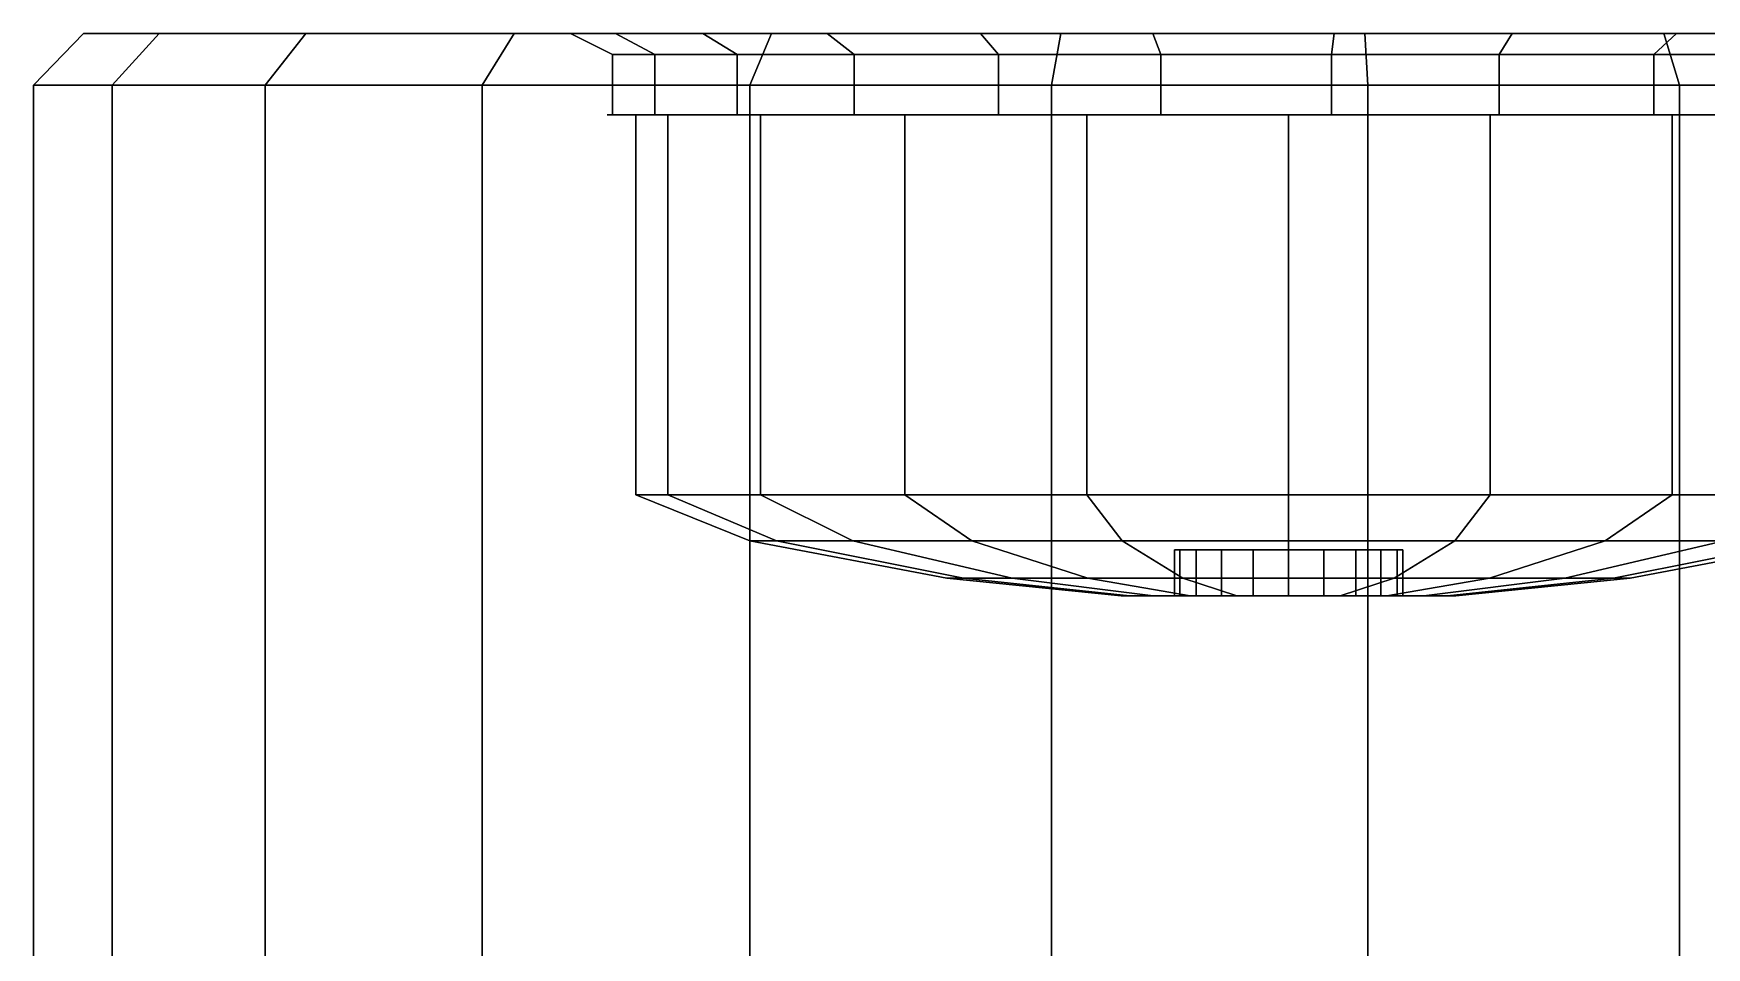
# Model space of a CAD drawing. Extents: x -11 to 118, y -54 to 30.
# Drawn here: x 7.72 to 14.93, y 26.29 to 30.22 of the extents above; entities that cross this region are included whole.
import ezdxf

# ---------------------------------------------------------------- set-up
doc = ezdxf.new("R2010")
doc.units = 0
doc.header["$MEASUREMENT"] = 0
doc.layers.add('CAR1', color=7, linetype='CONTINUOUS')
doc.layers.add('TIRES', color=19, linetype='CONTINUOUS')

msp = doc.modelspace()

# ---------------------------------------------------------------- linework, layer by layer
at = {"layer": 'CAR1', "color": 7, "linetype": 'Continuous'}
for points in [[(10.2129, 30.1326, 4.6321), (10.2129, 29.8726, 4.6321), (10.3959, 29.8726, 3.9195), (10.3959, 30.1326, 3.9195)], [(10.2129, 30.1326, 5.3679), (10.2129, 29.8726, 5.3679), (10.2129, 29.8726, 4.6321), (10.2129, 30.1326, 4.6321)], [(10.3959, 30.1326, 6.0805), (10.3959, 29.8726, 6.0805), (10.2129, 29.8726, 5.3679), (10.2129, 30.1326, 5.3679)], [(10.3959, 30.1326, 3.9195), (10.3959, 29.8726, 3.9195), (10.7503, 29.8726, 3.2747), (10.7503, 30.1326, 3.2747)], [(10.7503, 30.1326, 6.7253), (10.7503, 29.8726, 6.7253), (10.3959, 29.8726, 6.0805), (10.3959, 30.1326, 6.0805)], [(10.7503, 30.1326, 3.2747), (10.7503, 29.8726, 3.2747), (11.254, 29.8726, 2.7383), (11.254, 30.1326, 2.7383)], [(11.254, 30.1326, 7.2617), (11.254, 29.8726, 7.2617), (10.7503, 29.8726, 6.7253), (10.7503, 30.1326, 6.7253)], [(11.254, 30.1326, 2.7383), (11.254, 29.8726, 2.7383), (11.8752, 29.8726, 2.3441), (11.8752, 30.1326, 2.3441)], [(11.8752, 30.1326, 7.6559), (11.8752, 29.8726, 7.6559), (11.254, 29.8726, 7.2617), (11.254, 30.1326, 7.2617)], [(11.8752, 30.1326, 2.3441), (11.8752, 29.8726, 2.3441), (12.575, 29.8726, 2.1167), (12.575, 30.1326, 2.1167)], [(12.575, 30.1326, 7.8833), (12.575, 29.8726, 7.8833), (11.8752, 29.8726, 7.6559), (11.8752, 30.1326, 7.6559)], [(12.575, 30.1326, 2.1167), (12.575, 29.8726, 2.1167), (13.3093, 29.8726, 2.0705), (13.3093, 30.1326, 2.0705)], [(13.3093, 30.1326, 7.9295), (13.3093, 29.8726, 7.9295), (12.575, 29.8726, 7.8833), (12.575, 30.1326, 7.8833)], [(13.3093, 30.1326, 2.0705), (13.3093, 29.8726, 2.0705), (14.032, 29.8726, 2.2084), (14.032, 30.1326, 2.2084)], [(14.032, 30.1326, 7.7916), (14.032, 29.8726, 7.7916), (13.3093, 29.8726, 7.9295), (13.3093, 30.1326, 7.9295)], [(14.032, 30.1326, 2.2084), (14.032, 29.8726, 2.2084), (14.6978, 29.8726, 2.5217), (14.6978, 30.1326, 2.5217)], [(14.6978, 30.1326, 7.4783), (14.6978, 29.8726, 7.4783), (14.032, 29.8726, 7.7916), (14.032, 30.1326, 7.7916)], [(14.6978, 30.1326, 2.5217), (14.6978, 29.8726, 2.5217), (15.2647, 29.8726, 2.9907), (15.2647, 30.1326, 2.9907)], [(15.2647, 30.1326, 7.0093), (15.2647, 29.8726, 7.0093), (14.6978, 29.8726, 7.4783), (14.6978, 30.1326, 7.4783)], [(10.3137, 29.8726, 5), (10.1897, 29.8726, 5), (10.3334, 29.8726, 4.093), (10.4513, 29.8726, 4.1312)], [(10.4513, 29.8726, 5.8688), (10.3334, 29.8726, 5.907), (10.1897, 29.8726, 5), (10.3137, 29.8726, 5)], [(10.3137, 28.2364, 5), (10.3137, 29.8726, 5), (10.4513, 29.8726, 4.1312), (10.4513, 28.2364, 4.1312)], [(10.4513, 28.2364, 5.8688), (10.4513, 29.8726, 5.8688), (10.3137, 29.8726, 5), (10.3137, 28.2364, 5)], [(10.4513, 29.8726, 4.1312), (10.3334, 29.8726, 4.093), (10.7503, 29.8726, 3.2747), (10.8506, 29.8726, 3.3475)], [(10.8506, 29.8726, 6.6525), (10.7503, 29.8726, 6.7253), (10.3334, 29.8726, 5.907), (10.4513, 29.8726, 5.8688)], [(10.4513, 28.2364, 4.1312), (10.4513, 29.8726, 4.1312), (10.8506, 29.8726, 3.3475), (10.8506, 28.2364, 3.3475)], [(10.8506, 28.2364, 6.6525), (10.8506, 29.8726, 6.6525), (10.4513, 29.8726, 5.8688), (10.4513, 28.2364, 5.8688)], [(10.8506, 29.8726, 3.3475), (10.7503, 29.8726, 3.2747), (11.3997, 29.8726, 2.6253), (11.4725, 29.8726, 2.7256)], [(11.4725, 29.8726, 7.2744), (11.3997, 29.8726, 7.3747), (10.7503, 29.8726, 6.7253), (10.8506, 29.8726, 6.6525)], [(10.8506, 28.2364, 3.3475), (10.8506, 29.8726, 3.3475), (11.4725, 29.8726, 2.7256), (11.4725, 28.2364, 2.7256)], [(11.4725, 28.2364, 7.2744), (11.4725, 29.8726, 7.2744), (10.8506, 29.8726, 6.6525), (10.8506, 28.2364, 6.6525)], [(11.4725, 29.8726, 2.7256), (11.3997, 29.8726, 2.6253), (12.218, 29.8726, 2.2084), (12.2562, 29.8726, 2.3263)], [(12.2562, 29.8726, 7.6737), (12.218, 29.8726, 7.7916), (11.3997, 29.8726, 7.3747), (11.4725, 29.8726, 7.2744)], [(11.4725, 28.2364, 2.7256), (11.4725, 29.8726, 2.7256), (12.2562, 29.8726, 2.3263), (12.2562, 28.2364, 2.3263)], [(12.2562, 28.2364, 7.6737), (12.2562, 29.8726, 7.6737), (11.4725, 29.8726, 7.2744), (11.4725, 28.2364, 7.2744)], [(12.2562, 29.8726, 2.3263), (12.218, 29.8726, 2.2084), (13.125, 29.8726, 2.0647), (13.125, 29.8726, 2.1887)], [(13.125, 29.8726, 7.8113), (13.125, 29.8726, 7.9353), (12.218, 29.8726, 7.7916), (12.2562, 29.8726, 7.6737)], [(12.2562, 28.2364, 2.3263), (12.2562, 29.8726, 2.3263), (13.125, 29.8726, 2.1887), (13.125, 28.2364, 2.1887)], [(13.125, 28.2364, 7.8113), (13.125, 29.8726, 7.8113), (12.2562, 29.8726, 7.6737), (12.2562, 28.2364, 7.6737)], [(13.125, 28.2364, 2.1887), (13.125, 29.8726, 2.1887), (13.9938, 29.8726, 2.3263), (13.9938, 28.2364, 2.3263)], [(13.125, 29.8726, 2.1887), (13.125, 29.8726, 2.0647), (14.032, 29.8726, 2.2084), (13.9938, 29.8726, 2.3263)], [(13.9938, 28.2364, 7.6737), (13.9938, 29.8726, 7.6737), (13.125, 29.8726, 7.8113), (13.125, 28.2364, 7.8113)], [(13.9938, 29.8726, 7.6737), (14.032, 29.8726, 7.7916), (13.125, 29.8726, 7.9353), (13.125, 29.8726, 7.8113)], [(13.9938, 28.2364, 2.3263), (13.9938, 29.8726, 2.3263), (14.7775, 29.8726, 2.7256), (14.7775, 28.2364, 2.7256)], [(13.9938, 29.8726, 2.3263), (14.032, 29.8726, 2.2084), (14.8503, 29.8726, 2.6253), (14.7775, 29.8726, 2.7256)], [(14.7775, 28.2364, 7.2744), (14.7775, 29.8726, 7.2744), (13.9938, 29.8726, 7.6737), (13.9938, 28.2364, 7.6737)], [(14.7775, 29.8726, 7.2744), (14.8503, 29.8726, 7.3747), (14.032, 29.8726, 7.7916), (13.9938, 29.8726, 7.6737)], [(14.7775, 28.2364, 2.7256), (14.7775, 29.8726, 2.7256), (15.3994, 29.8726, 3.3475), (15.3994, 28.2364, 3.3475)], [(14.7775, 29.8726, 2.7256), (14.8503, 29.8726, 2.6253), (15.4997, 29.8726, 3.2747), (15.3994, 29.8726, 3.3475)], [(15.3994, 28.2364, 6.6525), (15.3994, 29.8726, 6.6525), (14.7775, 29.8726, 7.2744), (14.7775, 28.2364, 7.2744)], [(15.3994, 29.8726, 6.6525), (15.4997, 29.8726, 6.7253), (14.8503, 29.8726, 7.3747), (14.7775, 29.8726, 7.2744)], [(10.8054, 28.0378, 5), (10.3137, 28.2364, 5), (10.4513, 28.2364, 4.1312), (10.919, 28.0378, 4.2832)], [(10.919, 28.0378, 5.7168), (10.4513, 28.2364, 5.8688), (10.3137, 28.2364, 5), (10.8054, 28.0378, 5)], [(10.919, 28.0378, 4.2832), (10.4513, 28.2364, 4.1312), (10.8506, 28.2364, 3.3475), (11.2484, 28.0378, 3.6366)], [(11.2484, 28.0378, 6.3634), (10.8506, 28.2364, 6.6525), (10.4513, 28.2364, 5.8688), (10.919, 28.0378, 5.7168)], [(11.2484, 28.0378, 3.6366), (10.8506, 28.2364, 3.3475), (11.4725, 28.2364, 2.7256), (11.7616, 28.0378, 3.1234)], [(11.7616, 28.0378, 6.8766), (11.4725, 28.2364, 7.2744), (10.8506, 28.2364, 6.6525), (11.2484, 28.0378, 6.3634)], [(11.7616, 28.0378, 3.1234), (11.4725, 28.2364, 2.7256), (12.2562, 28.2364, 2.3263), (12.4082, 28.0378, 2.794)], [(12.4082, 28.0378, 7.206), (12.2562, 28.2364, 7.6737), (11.4725, 28.2364, 7.2744), (11.7616, 28.0378, 6.8766)], [(12.4082, 28.0378, 2.794), (12.2562, 28.2364, 2.3263), (13.125, 28.2364, 2.1887), (13.125, 28.0378, 2.6804)], [(13.125, 28.0378, 7.3196), (13.125, 28.2364, 7.8113), (12.2562, 28.2364, 7.6737), (12.4082, 28.0378, 7.206)], [(13.125, 28.0378, 2.6804), (13.125, 28.2364, 2.1887), (13.9938, 28.2364, 2.3263), (13.8418, 28.0378, 2.794)], [(13.8418, 28.0378, 7.206), (13.9938, 28.2364, 7.6737), (13.125, 28.2364, 7.8113), (13.125, 28.0378, 7.3196)], [(13.8418, 28.0378, 2.794), (13.9938, 28.2364, 2.3263), (14.7775, 28.2364, 2.7256), (14.4884, 28.0378, 3.1234)], [(14.4884, 28.0378, 6.8766), (14.7775, 28.2364, 7.2744), (13.9938, 28.2364, 7.6737), (13.8418, 28.0378, 7.206)], [(14.4884, 28.0378, 3.1234), (14.7775, 28.2364, 2.7256), (15.3994, 28.2364, 3.3475), (15.0016, 28.0378, 3.6366)], [(15.0016, 28.0378, 6.3634), (15.3994, 28.2364, 6.6525), (14.7775, 28.2364, 7.2744), (14.4884, 28.0378, 6.8766)], [(11.6535, 27.8771, 5), (10.8054, 28.0378, 5), (10.919, 28.0378, 4.2832), (11.7255, 27.8771, 4.5453)], [(11.7255, 27.8771, 5.4547), (10.919, 28.0378, 5.7168), (10.8054, 28.0378, 5), (11.6535, 27.8771, 5)], [(11.7255, 27.8771, 4.5453), (10.919, 28.0378, 4.2832), (11.2484, 28.0378, 3.6366), (11.9345, 27.8771, 4.1351)], [(11.9345, 27.8771, 5.8649), (11.2484, 28.0378, 6.3634), (10.919, 28.0378, 5.7168), (11.7255, 27.8771, 5.4547)], [(11.9345, 27.8771, 4.1351), (11.2484, 28.0378, 3.6366), (11.7616, 28.0378, 3.1234), (12.2601, 27.8771, 3.8095)], [(12.2601, 27.8771, 6.1905), (11.7616, 28.0378, 6.8766), (11.2484, 28.0378, 6.3634), (11.9345, 27.8771, 5.8649)], [(12.2601, 27.8771, 3.8095), (11.7616, 28.0378, 3.1234), (12.4082, 28.0378, 2.794), (12.6703, 27.8771, 3.6005)], [(12.6703, 27.8771, 6.3995), (12.4082, 28.0378, 7.206), (11.7616, 28.0378, 6.8766), (12.2601, 27.8771, 6.1905)], [(12.6703, 27.8771, 3.6005), (12.4082, 28.0378, 2.794), (13.125, 28.0378, 2.6804), (13.125, 27.8771, 3.5285)], [(13.125, 27.8771, 6.4715), (13.125, 28.0378, 7.3196), (12.4082, 28.0378, 7.206), (12.6703, 27.8771, 6.3995)], [(13.125, 27.8771, 3.5285), (13.125, 28.0378, 2.6804), (13.8418, 28.0378, 2.794), (13.5797, 27.8771, 3.6005)], [(13.5797, 27.8771, 6.3995), (13.8418, 28.0378, 7.206), (13.125, 28.0378, 7.3196), (13.125, 27.8771, 6.4715)], [(13.5797, 27.8771, 3.6005), (13.8418, 28.0378, 2.794), (14.4884, 28.0378, 3.1234), (13.9899, 27.8771, 3.8095)], [(13.9899, 27.8771, 6.1905), (14.4884, 28.0378, 6.8766), (13.8418, 28.0378, 7.206), (13.5797, 27.8771, 6.3995)], [(13.9899, 27.8771, 3.8095), (14.4884, 28.0378, 3.1234), (15.0016, 28.0378, 3.6366), (14.3155, 27.8771, 4.1351)], [(14.3155, 27.8771, 5.8649), (15.0016, 28.0378, 6.3634), (14.4884, 28.0378, 6.8766), (13.9899, 27.8771, 6.1905)], [(14.3155, 27.8771, 4.1351), (15.0016, 28.0378, 3.6366), (15.331, 28.0378, 4.2832), (14.5245, 27.8771, 4.5453)], [(14.5245, 27.8771, 5.4547), (15.331, 28.0378, 5.7168), (15.0016, 28.0378, 6.3634), (14.3155, 27.8771, 5.8649)], [(14.5245, 27.8771, 4.5453), (15.331, 28.0378, 4.2832), (15.4446, 28.0378, 5), (14.5965, 27.8771, 5)], [(14.5965, 27.8771, 5), (15.4446, 28.0378, 5), (15.331, 28.0378, 5.7168), (14.5245, 27.8771, 5.4547)], [(12.4047, 27.8014, 5), (11.6535, 27.8771, 5), (11.7255, 27.8771, 4.5453), (12.44, 27.8014, 4.7774)], [(12.44, 27.8014, 5.2226), (11.7255, 27.8771, 5.4547), (11.6535, 27.8771, 5), (12.4047, 27.8014, 5)], [(12.44, 27.8014, 4.7774), (11.7255, 27.8771, 4.5453), (11.9345, 27.8771, 4.1351), (12.5423, 27.8014, 4.5766)], [(12.5423, 27.8014, 5.4234), (11.9345, 27.8771, 5.8649), (11.7255, 27.8771, 5.4547), (12.44, 27.8014, 5.2226)], [(12.5423, 27.8014, 4.5766), (11.9345, 27.8771, 4.1351), (12.2601, 27.8771, 3.8095), (12.7016, 27.8014, 4.4173)], [(12.7016, 27.8014, 5.5827), (12.2601, 27.8771, 6.1905), (11.9345, 27.8771, 5.8649), (12.5423, 27.8014, 5.4234)], [(12.7016, 27.8014, 4.4173), (12.2601, 27.8771, 3.8095), (12.6703, 27.8771, 3.6005), (12.9024, 27.8014, 4.315)], [(12.9024, 27.8014, 5.685), (12.6703, 27.8771, 6.3995), (12.2601, 27.8771, 6.1905), (12.7016, 27.8014, 5.5827)], [(12.9024, 27.8014, 4.315), (12.6703, 27.8771, 3.6005), (13.125, 27.8771, 3.5285), (13.125, 27.8014, 4.2797)], [(13.125, 27.8014, 5.7203), (13.125, 27.8771, 6.4715), (12.6703, 27.8771, 6.3995), (12.9024, 27.8014, 5.685)], [(13.125, 27.8014, 4.2797), (13.125, 27.8771, 3.5285), (13.5797, 27.8771, 3.6005), (13.3476, 27.8014, 4.315)], [(13.3476, 27.8014, 5.685), (13.5797, 27.8771, 6.3995), (13.125, 27.8771, 6.4715), (13.125, 27.8014, 5.7203)], [(13.3476, 27.8014, 4.315), (13.5797, 27.8771, 3.6005), (13.9899, 27.8771, 3.8095), (13.5484, 27.8014, 4.4173)], [(13.5484, 27.8014, 5.5827), (13.9899, 27.8771, 6.1905), (13.5797, 27.8771, 6.3995), (13.3476, 27.8014, 5.685)], [(13.5484, 27.8014, 4.4173), (13.9899, 27.8771, 3.8095), (14.3155, 27.8771, 4.1351), (13.7077, 27.8014, 4.5766)], [(13.7077, 27.8014, 5.4234), (14.3155, 27.8771, 5.8649), (13.9899, 27.8771, 6.1905), (13.5484, 27.8014, 5.5827)], [(13.7077, 27.8014, 4.5766), (14.3155, 27.8771, 4.1351), (14.5245, 27.8771, 4.5453), (13.81, 27.8014, 4.7774)], [(13.81, 27.8014, 5.2226), (14.5245, 27.8771, 5.4547), (14.3155, 27.8771, 5.8649), (13.7077, 27.8014, 5.4234)], [(13.81, 27.8014, 4.7774), (14.5245, 27.8771, 4.5453), (14.5965, 27.8771, 5), (13.8453, 27.8014, 5)], [(13.8453, 27.8014, 5), (14.5965, 27.8771, 5), (14.5245, 27.8771, 5.4547), (13.81, 27.8014, 5.2226)]]:
    msp.add_3dface(points, dxfattribs=at)
at = {"layer": 'CAR1', "color": 197, "linetype": 'Continuous'}
for points in [[(13.125, 28, 5), (12.6332, 28, 5), (12.6573, 28, 4.848), (13.125, 28, 5)], [(12.6332, 28, 5), (12.6332, 27.8014, 5), (12.6573, 27.8014, 4.848), (12.6573, 28, 4.848)], [(13.125, 28, 5), (12.6573, 28, 5.152), (12.6332, 28, 5), (13.125, 28, 5)], [(12.6573, 28, 5.152), (12.6573, 27.8014, 5.152), (12.6332, 27.8014, 5), (12.6332, 28, 5)], [(13.125, 28, 5), (12.6573, 28, 4.848), (12.7271, 28, 4.7109), (13.125, 28, 5)], [(12.6573, 28, 4.848), (12.6573, 27.8014, 4.848), (12.7271, 27.8014, 4.7109), (12.7271, 28, 4.7109)], [(13.125, 28, 5), (12.7271, 28, 5.2891), (12.6573, 28, 5.152), (13.125, 28, 5)], [(12.7271, 28, 5.2891), (12.7271, 27.8014, 5.2891), (12.6573, 27.8014, 5.152), (12.6573, 28, 5.152)], [(13.125, 28, 5), (12.7271, 28, 4.7109), (12.8359, 28, 4.6021), (13.125, 28, 5)], [(12.7271, 28, 4.7109), (12.7271, 27.8014, 4.7109), (12.8359, 27.8014, 4.6021), (12.8359, 28, 4.6021)], [(13.125, 28, 5), (12.8359, 28, 5.3979), (12.7271, 28, 5.2891), (13.125, 28, 5)], [(12.8359, 28, 5.3979), (12.8359, 27.8014, 5.3979), (12.7271, 27.8014, 5.2891), (12.7271, 28, 5.2891)], [(13.125, 28, 5), (12.8359, 28, 4.6021), (12.973, 28, 4.5323), (13.125, 28, 5)], [(12.8359, 28, 4.6021), (12.8359, 27.8014, 4.6021), (12.973, 27.8014, 4.5323), (12.973, 28, 4.5323)], [(13.125, 28, 5), (12.973, 28, 5.4677), (12.8359, 28, 5.3979), (13.125, 28, 5)], [(12.973, 28, 5.4677), (12.973, 27.8014, 5.4677), (12.8359, 27.8014, 5.3979), (12.8359, 28, 5.3979)], [(13.125, 28, 5), (12.973, 28, 4.5323), (13.125, 28, 4.5082), (13.125, 28, 5)], [(12.973, 28, 4.5323), (12.973, 27.8014, 4.5323), (13.125, 27.8014, 4.5082), (13.125, 28, 4.5082)], [(13.125, 28, 5), (13.125, 28, 5.4918), (12.973, 28, 5.4677), (13.125, 28, 5)], [(13.125, 28, 5.4918), (13.125, 27.8014, 5.4918), (12.973, 27.8014, 5.4677), (12.973, 28, 5.4677)], [(13.125, 28, 5), (13.5927, 28, 4.848), (13.6168, 28, 5), (13.125, 28, 5)], [(13.125, 28, 5), (13.5229, 28, 4.7109), (13.5927, 28, 4.848), (13.125, 28, 5)], [(13.125, 28, 5), (13.4141, 28, 4.6021), (13.5229, 28, 4.7109), (13.125, 28, 5)], [(13.125, 28, 5), (13.277, 28, 4.5323), (13.4141, 28, 4.6021), (13.125, 28, 5)], [(13.125, 28, 5), (13.125, 28, 4.5082), (13.277, 28, 4.5323), (13.125, 28, 5)], [(13.125, 28, 4.5082), (13.125, 27.8014, 4.5082), (13.277, 27.8014, 4.5323), (13.277, 28, 4.5323)], [(13.125, 28, 5), (13.277, 28, 5.4677), (13.125, 28, 5.4918), (13.125, 28, 5)], [(13.277, 28, 5.4677), (13.277, 27.8014, 5.4677), (13.125, 27.8014, 5.4918), (13.125, 28, 5.4918)], [(13.125, 28, 5), (13.4141, 28, 5.3979), (13.277, 28, 5.4677), (13.125, 28, 5)], [(13.125, 28, 5), (13.5229, 28, 5.2891), (13.4141, 28, 5.3979), (13.125, 28, 5)], [(13.125, 28, 5), (13.5927, 28, 5.152), (13.5229, 28, 5.2891), (13.125, 28, 5)], [(13.125, 28, 5), (13.6168, 28, 5), (13.5927, 28, 5.152), (13.125, 28, 5)], [(13.277, 28, 4.5323), (13.277, 27.8014, 4.5323), (13.4141, 27.8014, 4.6021), (13.4141, 28, 4.6021)], [(13.4141, 28, 5.3979), (13.4141, 27.8014, 5.3979), (13.277, 27.8014, 5.4677), (13.277, 28, 5.4677)], [(13.4141, 28, 4.6021), (13.4141, 27.8014, 4.6021), (13.5229, 27.8014, 4.7109), (13.5229, 28, 4.7109)], [(13.5229, 28, 5.2891), (13.5229, 27.8014, 5.2891), (13.4141, 27.8014, 5.3979), (13.4141, 28, 5.3979)], [(13.5229, 28, 4.7109), (13.5229, 27.8014, 4.7109), (13.5927, 27.8014, 4.848), (13.5927, 28, 4.848)], [(13.5927, 28, 5.152), (13.5927, 27.8014, 5.152), (13.5229, 27.8014, 5.2891), (13.5229, 28, 5.2891)], [(13.5927, 28, 4.848), (13.5927, 27.8014, 4.848), (13.6168, 27.8014, 5), (13.6168, 28, 5)], [(13.6168, 28, 5), (13.6168, 27.8014, 5), (13.5927, 27.8014, 5.152), (13.5927, 28, 5.152)], [(12.6332, 27.8014, 5), (12.4047, 27.8014, 5), (12.44, 27.8014, 4.7774), (12.6573, 27.8014, 4.848)], [(12.6573, 27.8014, 5.152), (12.44, 27.8014, 5.2226), (12.4047, 27.8014, 5), (12.6332, 27.8014, 5)], [(12.6573, 27.8014, 4.848), (12.44, 27.8014, 4.7774), (12.5423, 27.8014, 4.5766), (12.7271, 27.8014, 4.7109)], [(12.7271, 27.8014, 5.2891), (12.5423, 27.8014, 5.4234), (12.44, 27.8014, 5.2226), (12.6573, 27.8014, 5.152)], [(12.7271, 27.8014, 4.7109), (12.5423, 27.8014, 4.5766), (12.7016, 27.8014, 4.4173), (12.8359, 27.8014, 4.6021)], [(12.8359, 27.8014, 5.3979), (12.7016, 27.8014, 5.5827), (12.5423, 27.8014, 5.4234), (12.7271, 27.8014, 5.2891)], [(12.8359, 27.8014, 4.6021), (12.7016, 27.8014, 4.4173), (12.9024, 27.8014, 4.315), (12.973, 27.8014, 4.5323)], [(12.973, 27.8014, 5.4677), (12.9024, 27.8014, 5.685), (12.7016, 27.8014, 5.5827), (12.8359, 27.8014, 5.3979)], [(12.973, 27.8014, 4.5323), (12.9024, 27.8014, 4.315), (13.125, 27.8014, 4.2797), (13.125, 27.8014, 4.5082)], [(13.125, 27.8014, 5.4918), (13.125, 27.8014, 5.7203), (12.9024, 27.8014, 5.685), (12.973, 27.8014, 5.4677)], [(13.125, 27.8014, 4.5082), (13.125, 27.8014, 4.2797), (13.3476, 27.8014, 4.315), (13.277, 27.8014, 4.5323)], [(13.277, 27.8014, 5.4677), (13.3476, 27.8014, 5.685), (13.125, 27.8014, 5.7203), (13.125, 27.8014, 5.4918)], [(13.277, 27.8014, 4.5323), (13.3476, 27.8014, 4.315), (13.5484, 27.8014, 4.4173), (13.4141, 27.8014, 4.6021)], [(13.4141, 27.8014, 5.3979), (13.5484, 27.8014, 5.5827), (13.3476, 27.8014, 5.685), (13.277, 27.8014, 5.4677)], [(13.4141, 27.8014, 4.6021), (13.5484, 27.8014, 4.4173), (13.7077, 27.8014, 4.5766), (13.5229, 27.8014, 4.7109)], [(13.5229, 27.8014, 5.2891), (13.7077, 27.8014, 5.4234), (13.5484, 27.8014, 5.5827), (13.4141, 27.8014, 5.3979)], [(13.5229, 27.8014, 4.7109), (13.7077, 27.8014, 4.5766), (13.81, 27.8014, 4.7774), (13.5927, 27.8014, 4.848)], [(13.5927, 27.8014, 5.152), (13.81, 27.8014, 5.2226), (13.7077, 27.8014, 5.4234), (13.5229, 27.8014, 5.2891)], [(13.5927, 27.8014, 4.848), (13.81, 27.8014, 4.7774), (13.8453, 27.8014, 5), (13.6168, 27.8014, 5)], [(13.6168, 27.8014, 5), (13.8453, 27.8014, 5), (13.81, 27.8014, 5.2226), (13.5927, 27.8014, 5.152)]]:
    msp.add_3dface(points, dxfattribs=at)
at = {"layer": 'TIRES', "linetype": 'Continuous'}
for points in [[(7.7195, 30.0002, 4.3171), (7.9347, 30.2225, 4.3443), (8.2608, 30.2225, 3.0741), (8.0592, 30.0002, 2.9943)], [(7.7195, 30.0002, 5.6829), (7.9347, 30.2225, 5.6557), (7.9347, 30.2225, 4.3443), (7.7195, 30.0002, 4.3171)], [(8.0592, 30.0002, 7.0057), (8.2608, 30.2225, 6.9259), (7.9347, 30.2225, 5.6557), (7.7195, 30.0002, 5.6829)], [(7.9347, 30.2225, 4.3443), (10.0323, 30.2225, 4.6093), (10.2266, 30.2225, 3.8525), (8.2608, 30.2225, 3.0741)], [(7.9347, 30.2225, 5.6557), (10.0323, 30.2225, 5.3907), (10.0323, 30.2225, 4.6093), (7.9347, 30.2225, 4.3443)], [(8.2608, 30.2225, 6.9259), (10.2266, 30.2225, 6.1475), (10.0323, 30.2225, 5.3907), (7.9347, 30.2225, 5.6557)], [(8.0592, 30.0002, 2.9943), (8.2608, 30.2225, 3.0741), (8.8926, 30.2225, 1.925), (8.7171, 30.0002, 1.7975)], [(8.7171, 30.0002, 8.2025), (8.8926, 30.2225, 8.075), (8.2608, 30.2225, 6.9259), (8.0592, 30.0002, 7.0057)], [(8.2608, 30.2225, 3.0741), (10.2266, 30.2225, 3.8525), (10.6031, 30.2225, 3.1677), (8.8926, 30.2225, 1.925)], [(8.8926, 30.2225, 8.075), (10.6031, 30.2225, 6.8323), (10.2266, 30.2225, 6.1475), (8.2608, 30.2225, 6.9259)], [(8.7171, 30.0002, 1.7975), (8.8926, 30.2225, 1.925), (9.7903, 30.2225, 0.969), (9.652, 30.0002, 0.8019)], [(9.652, 30.0002, 9.1981), (9.7903, 30.2225, 9.031), (8.8926, 30.2225, 8.075), (8.7171, 30.0002, 8.2025)], [(8.8926, 30.2225, 1.925), (10.6031, 30.2225, 3.1677), (11.138, 30.2225, 2.5981), (9.7903, 30.2225, 0.969)], [(9.7903, 30.2225, 9.031), (11.138, 30.2225, 7.4019), (10.6031, 30.2225, 6.8323), (8.8926, 30.2225, 8.075)], [(9.652, 30.0002, 0.8019), (9.7903, 30.2225, 0.969), (10.8975, 30.2225, 0.2663), (10.8052, 30.0002, 0.0701)], [(10.8052, 30.0002, 9.9299), (10.8975, 30.2225, 9.7337), (9.7903, 30.2225, 9.031), (9.652, 30.0002, 9.1981)], [(9.7903, 30.2225, 0.969), (11.138, 30.2225, 2.5981), (11.7977, 30.2225, 2.1794), (10.8975, 30.2225, 0.2663)], [(10.8975, 30.2225, 9.7337), (11.7977, 30.2225, 7.8206), (11.138, 30.2225, 7.4019), (9.7903, 30.2225, 9.031)], [(10.0323, 30.2225, 4.6093), (10.2129, 30.1326, 4.6321), (10.3959, 30.1326, 3.9195), (10.2266, 30.2225, 3.8525)], [(10.0323, 30.2225, 5.3907), (10.2129, 30.1326, 5.3679), (10.2129, 30.1326, 4.6321), (10.0323, 30.2225, 4.6093)], [(10.2266, 30.2225, 6.1475), (10.3959, 30.1326, 6.0805), (10.2129, 30.1326, 5.3679), (10.0323, 30.2225, 5.3907)], [(10.2266, 30.2225, 3.8525), (10.3959, 30.1326, 3.9195), (10.7503, 30.1326, 3.2747), (10.6031, 30.2225, 3.1677)], [(10.6031, 30.2225, 6.8323), (10.7503, 30.1326, 6.7253), (10.3959, 30.1326, 6.0805), (10.2266, 30.2225, 6.1475)], [(10.6031, 30.2225, 3.1677), (10.7503, 30.1326, 3.2747), (11.254, 30.1326, 2.7383), (11.138, 30.2225, 2.5981)], [(11.138, 30.2225, 7.4019), (11.254, 30.1326, 7.2617), (10.7503, 30.1326, 6.7253), (10.6031, 30.2225, 6.8323)], [(10.8052, 30.0002, 0.0701), (10.8975, 30.2225, 0.2663), (12.1447, 30.2225, -0.1389), (12.1041, 30.0002, -0.3519)], [(12.1041, 30.0002, 10.3519), (12.1447, 30.2225, 10.1389), (10.8975, 30.2225, 9.7337), (10.8052, 30.0002, 9.9299)], [(10.8975, 30.2225, 0.2663), (11.7977, 30.2225, 2.1794), (12.5409, 30.2225, 1.938), (12.1447, 30.2225, -0.1389)], [(12.1447, 30.2225, 10.1389), (12.5409, 30.2225, 8.062), (11.7977, 30.2225, 7.8206), (10.8975, 30.2225, 9.7337)], [(11.138, 30.2225, 2.5981), (11.254, 30.1326, 2.7383), (11.8752, 30.1326, 2.3441), (11.7977, 30.2225, 2.1794)], [(11.7977, 30.2225, 7.8206), (11.8752, 30.1326, 7.6559), (11.254, 30.1326, 7.2617), (11.138, 30.2225, 7.4019)], [(11.7977, 30.2225, 2.1794), (11.8752, 30.1326, 2.3441), (12.575, 30.1326, 2.1167), (12.5409, 30.2225, 1.938)], [(12.5409, 30.2225, 8.062), (12.575, 30.1326, 7.8833), (11.8752, 30.1326, 7.6559), (11.7977, 30.2225, 7.8206)], [(12.1041, 30.0002, -0.3519), (12.1447, 30.2225, -0.1389), (13.4535, 30.2225, -0.2213), (13.4671, 30.0002, -0.4377)], [(13.4671, 30.0002, 10.4377), (13.4535, 30.2225, 10.2213), (12.1447, 30.2225, 10.1389), (12.1041, 30.0002, 10.3519)], [(12.1447, 30.2225, -0.1389), (12.5409, 30.2225, 1.938), (13.3207, 30.2225, 1.8889), (13.4535, 30.2225, -0.2213)], [(13.4535, 30.2225, 10.2213), (13.3207, 30.2225, 8.1111), (12.5409, 30.2225, 8.062), (12.1447, 30.2225, 10.1389)], [(12.5409, 30.2225, 1.938), (12.575, 30.1326, 2.1167), (13.3093, 30.1326, 2.0705), (13.3207, 30.2225, 1.8889)], [(13.3207, 30.2225, 8.1111), (13.3093, 30.1326, 7.9295), (12.575, 30.1326, 7.8833), (12.5409, 30.2225, 8.062)], [(13.3207, 30.2225, 1.8889), (13.3093, 30.1326, 2.0705), (14.032, 30.1326, 2.2084), (14.0883, 30.2225, 2.0353)], [(14.0883, 30.2225, 7.9647), (14.032, 30.1326, 7.7916), (13.3093, 30.1326, 7.9295), (13.3207, 30.2225, 8.1111)], [(13.4535, 30.2225, -0.2213), (13.3207, 30.2225, 1.8889), (14.0883, 30.2225, 2.0353), (14.7416, 30.2225, 0.0245)], [(14.7416, 30.2225, 9.9755), (14.0883, 30.2225, 7.9647), (13.3207, 30.2225, 8.1111), (13.4535, 30.2225, 10.2213)], [(13.4671, 30.0002, -0.4377), (13.4535, 30.2225, -0.2213), (14.7416, 30.2225, 0.0245), (14.8087, 30.0002, -0.1818)], [(14.8087, 30.0002, 10.1818), (14.7416, 30.2225, 9.9755), (13.4535, 30.2225, 10.2213), (13.4671, 30.0002, 10.4377)], [(14.0883, 30.2225, 2.0353), (14.032, 30.1326, 2.2084), (14.6978, 30.1326, 2.5217), (14.7953, 30.2225, 2.368)], [(14.7953, 30.2225, 7.632), (14.6978, 30.1326, 7.4783), (14.032, 30.1326, 7.7916), (14.0883, 30.2225, 7.9647)], [(14.7416, 30.2225, 0.0245), (14.0883, 30.2225, 2.0353), (14.7953, 30.2225, 2.368), (15.9282, 30.2225, 0.5828)], [(15.9282, 30.2225, 9.4172), (14.7953, 30.2225, 7.632), (14.0883, 30.2225, 7.9647), (14.7416, 30.2225, 9.9755)], [(14.7953, 30.2225, 2.368), (14.6978, 30.1326, 2.5217), (15.2647, 30.1326, 2.9907), (15.3974, 30.2225, 2.8661)], [(15.3974, 30.2225, 7.1339), (15.2647, 30.1326, 7.0093), (14.6978, 30.1326, 7.4783), (14.7953, 30.2225, 7.632)], [(14.8087, 30.0002, -0.1818), (14.7416, 30.2225, 0.0245), (15.9282, 30.2225, 0.5828), (16.0444, 30.0002, 0.3997)], [(16.0444, 30.0002, 9.6003), (15.9282, 30.2225, 9.4172), (14.7416, 30.2225, 9.9755), (14.8087, 30.0002, 10.1818)], [(15.9282, 30.2225, 0.5828), (14.7953, 30.2225, 2.368), (15.3974, 30.2225, 2.8661), (16.9387, 30.2225, 1.4187)], [(16.9387, 30.2225, 8.5813), (15.3974, 30.2225, 7.1339), (14.7953, 30.2225, 7.632), (15.9282, 30.2225, 9.4172)], [(7.7195, 23.678, 4.3171), (7.7195, 30.0002, 4.3171), (8.0592, 30.0002, 2.9943), (8.0592, 23.678, 2.9943)], [(7.7195, 23.678, 5.6829), (7.7195, 30.0002, 5.6829), (7.7195, 30.0002, 4.3171), (7.7195, 23.678, 4.3171)], [(8.0592, 23.678, 7.0057), (8.0592, 30.0002, 7.0057), (7.7195, 30.0002, 5.6829), (7.7195, 23.678, 5.6829)], [(8.0592, 23.678, 2.9943), (8.0592, 30.0002, 2.9943), (8.7171, 30.0002, 1.7975), (8.7171, 23.678, 1.7975)], [(8.7171, 23.678, 8.2025), (8.7171, 30.0002, 8.2025), (8.0592, 30.0002, 7.0057), (8.0592, 23.678, 7.0057)], [(8.7171, 23.678, 1.7975), (8.7171, 30.0002, 1.7975), (9.652, 30.0002, 0.8019), (9.652, 23.678, 0.8019)], [(9.652, 23.678, 9.1981), (9.652, 30.0002, 9.1981), (8.7171, 30.0002, 8.2025), (8.7171, 23.678, 8.2025)], [(9.652, 23.678, 0.8019), (9.652, 30.0002, 0.8019), (10.8052, 30.0002, 0.0701), (10.8052, 23.678, 0.0701)], [(10.8052, 23.678, 9.9299), (10.8052, 30.0002, 9.9299), (9.652, 30.0002, 9.1981), (9.652, 23.678, 9.1981)], [(10.8052, 23.678, 0.0701), (10.8052, 30.0002, 0.0701), (12.1041, 30.0002, -0.3519), (12.1041, 23.678, -0.3519)], [(12.1041, 23.678, 10.3519), (12.1041, 30.0002, 10.3519), (10.8052, 30.0002, 9.9299), (10.8052, 23.678, 9.9299)], [(12.1041, 23.678, -0.3519), (12.1041, 30.0002, -0.3519), (13.4671, 30.0002, -0.4377), (13.4671, 23.678, -0.4377)], [(13.4671, 23.678, 10.4377), (13.4671, 30.0002, 10.4377), (12.1041, 30.0002, 10.3519), (12.1041, 23.678, 10.3519)], [(13.4671, 23.678, -0.4377), (13.4671, 30.0002, -0.4377), (14.8087, 30.0002, -0.1818), (14.8087, 23.678, -0.1818)], [(14.8087, 23.678, 10.1818), (14.8087, 30.0002, 10.1818), (13.4671, 30.0002, 10.4377), (13.4671, 23.678, 10.4377)], [(14.8087, 23.678, -0.1818), (14.8087, 30.0002, -0.1818), (16.0444, 30.0002, 0.3997), (16.0444, 23.678, 0.3997)], [(16.0444, 23.678, 9.6003), (16.0444, 30.0002, 9.6003), (14.8087, 30.0002, 10.1818), (14.8087, 23.678, 10.1818)]]:
    msp.add_3dface(points, dxfattribs=at)

doc.saveas('drawing.dxf')
